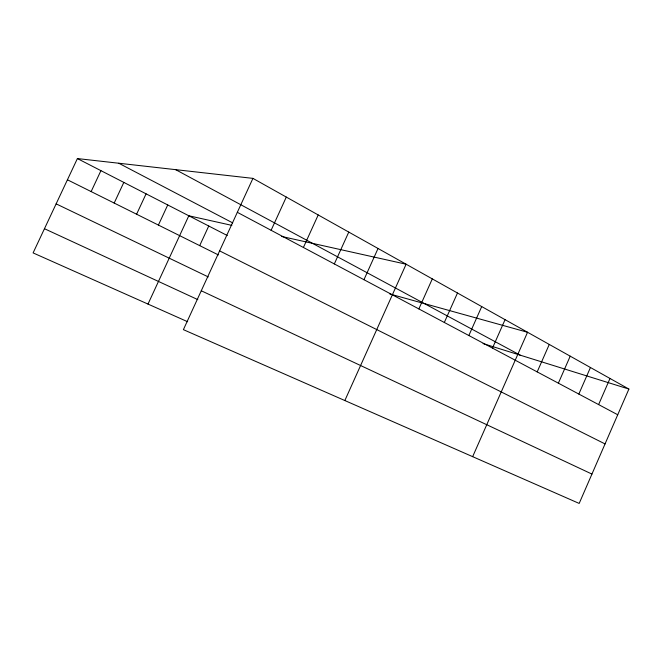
<?xml version="1.0" encoding="UTF-8"?>
<svg xmlns="http://www.w3.org/2000/svg" width="662" height="662" viewBox="0 0 662 662"><rect width="100%" height="100%" fill="white"/><g stroke="black" fill="none" stroke-linecap="round" stroke-linejoin="round"><path stroke-width="0.99" d="M598.614 404.581L610 378.465M628.9 389.057L579.176 503.434L183.391 329.651L252.934 178.376L628.9 389.057L483.07 343.586M578.836 394.064L590.446 367.509M537.188 371.895L549.27 344.439M558.372 383.174L570.214 356.173M472.651 456.664L527.564 332.274L389.769 293.969M492.47 348.096L505.065 319.663M444.326 322.477L457.483 293.001M468.853 335.526L481.713 306.58M418.856 308.922L432.303 278.892M344.844 400.543L406.12 264.221L281.664 236.475M363.951 279.703L378.043 248.482M334.327 263.931L348.766 232.081M303.403 247.48L318.207 214.96M271.106 230.285L286.298 197.077M147.998 304.081L188.811 215.779L231.89 225.378M199.701 245.627L208.745 226.007M158.408 225.072L167.734 204.955M136.595 214.215L146.079 193.834M91.141 191.583L100.93 170.655M114.187 203.052L123.819 182.406M252.934 178.376L77.396 158.566L33.1 252.909L187.66 321.74M44.462 228.713L197.822 299.638M201.265 290.767L591.936 474.075M56.138 203.855L208.265 276.923M67.433 179.783L218.377 254.928M219.602 250.873L605.043 443.929M77.396 158.566L227.289 235.531M118.771 163.241L232.71 222.895M237.327 212.312L617.729 414.76M175.645 169.654L520.158 355.146"/></g></svg>
